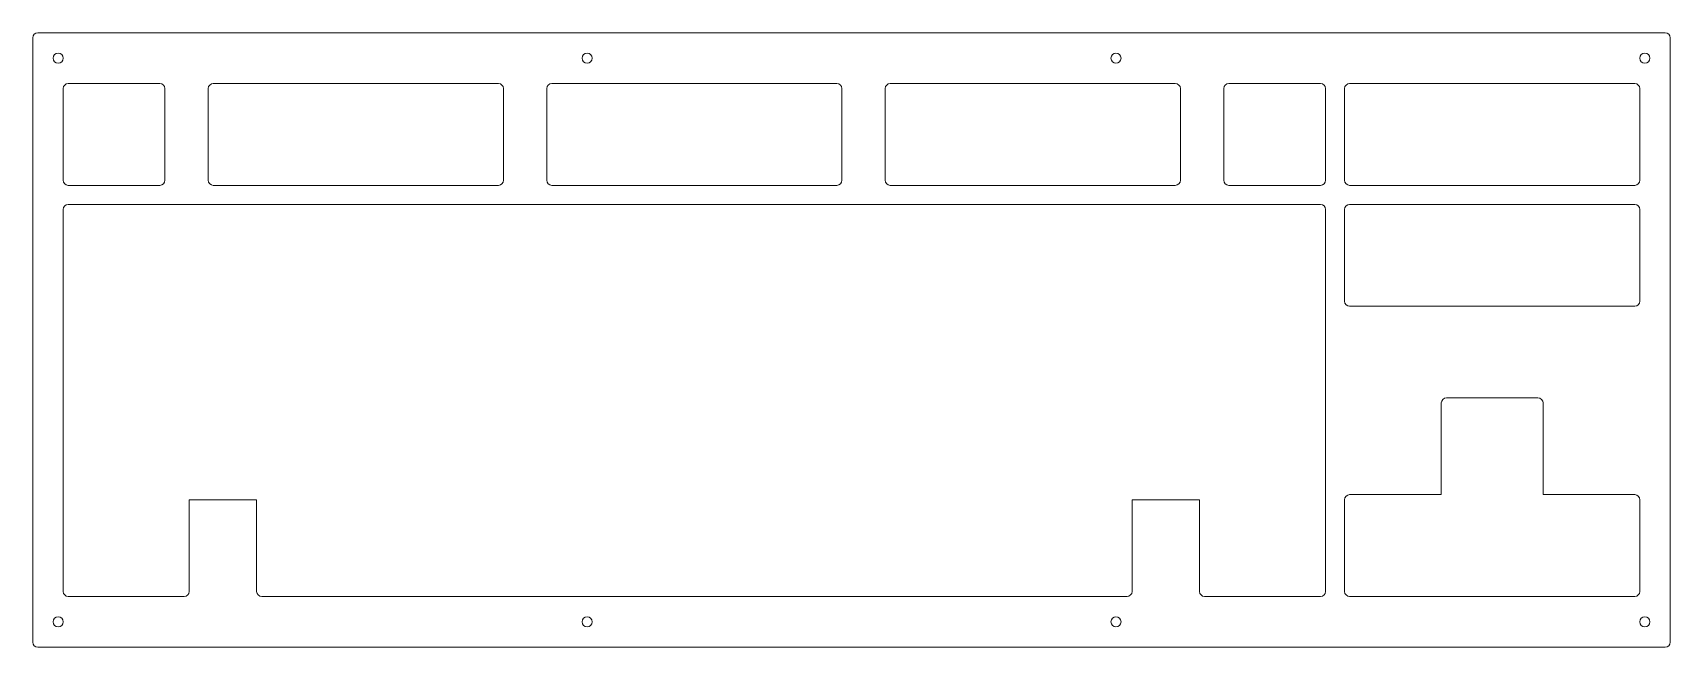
# Model space of a CAD drawing. Header units: millimetres. Extents: x -6 to 316, y -10 to 111.
import ezdxf

# ---------------------------------------------------------------- set-up
doc = ezdxf.new("R2010")
doc.units = ezdxf.units.MM
doc.header["$MEASUREMENT"] = 0
doc.layers.add('#1 Top', color=7, linetype='Continuous', lineweight=0)

msp = doc.modelspace()

# ---------------------------------------------------------------- linework, layer by layer
at = {"layer": '#1 Top', "color": 9, "lineweight": 18, "true_color": 0xbbbdbf}
for centre in [(-1.42, 105.58), (102.76, 105.58), (206.95, 105.58), (311.13, 105.58), (-1.42, -5.43), (102.76, -5.43), (206.95, -5.43), (311.13, -5.43)]:
    msp.add_circle(centre, 0.99, dxfattribs=at)
at = {"layer": '#1 Top', "color": 18, "lineweight": 18, "true_color": 0x000000}
for points, knots in [([(-6.43, 109.58), (-6.43, 109.58), (-6.43, -9.43), (-6.43, -9.43), (-6.43, -9.98), (-5.98, -10.43), (-5.43, -10.43), (-5.43, -10.43), (315.13, -10.43), (315.13, -10.43), (315.68, -10.43), (316.13, -9.98), (316.13, -9.43), (316.13, -9.43), (316.13, 109.58), (316.13, 109.58), (316.13, 110.13), (315.68, 110.58), (315.13, 110.58), (315.13, 110.58), (-5.43, 110.58), (-5.43, 110.58), (-5.98, 110.58), (-6.43, 110.13), (-6.43, 109.58)], [0, 0, 0, 0, 1, 1, 1, 2, 2, 2, 3, 3, 3, 4, 4, 4, 5, 5, 5, 6, 6, 6, 7, 7, 7, 8, 8, 8, 8]), ([(0.57, 100.58), (0.57, 100.58), (18.62, 100.58), (18.62, 100.58), (19.17, 100.58), (19.62, 100.13), (19.62, 99.58), (19.62, 99.58), (19.62, 81.53), (19.62, 81.53), (19.62, 80.98), (19.17, 80.53), (18.62, 80.53), (18.62, 80.53), (0.57, 80.53), (0.57, 80.53), (0.02, 80.53), (-0.43, 80.98), (-0.43, 81.53), (-0.43, 81.53), (-0.43, 99.58), (-0.43, 99.58), (-0.43, 100.13), (0.02, 100.58), (0.57, 100.58)], [0, 0, 0, 0, 1, 1, 1, 2, 2, 2, 3, 3, 3, 4, 4, 4, 5, 5, 5, 6, 6, 6, 7, 7, 7, 8, 8, 8, 8]), ([(29.14, 100.58), (29.14, 100.58), (85.29, 100.58), (85.29, 100.58), (85.85, 100.58), (86.29, 100.13), (86.29, 99.58), (86.29, 99.58), (86.29, 81.53), (86.29, 81.53), (86.29, 80.98), (85.85, 80.53), (85.29, 80.53), (85.29, 80.53), (29.14, 80.53), (29.14, 80.53), (28.59, 80.53), (28.14, 80.98), (28.14, 81.53), (28.14, 81.53), (28.14, 99.58), (28.14, 99.58), (28.14, 100.13), (28.59, 100.58), (29.14, 100.58)], [0, 0, 0, 0, 1, 1, 1, 2, 2, 2, 3, 3, 3, 4, 4, 4, 5, 5, 5, 6, 6, 6, 7, 7, 7, 8, 8, 8, 8]), ([(95.82, 100.58), (95.82, 100.58), (151.97, 100.58), (151.97, 100.58), (152.52, 100.58), (152.97, 100.13), (152.97, 99.58), (152.97, 99.58), (152.97, 81.53), (152.97, 81.53), (152.97, 80.98), (152.52, 80.53), (151.97, 80.53), (151.97, 80.53), (95.82, 80.53), (95.82, 80.53), (95.27, 80.53), (94.82, 80.98), (94.82, 81.53), (94.82, 81.53), (94.82, 99.58), (94.82, 99.58), (94.82, 100.13), (95.27, 100.58), (95.82, 100.58)], [0, 0, 0, 0, 1, 1, 1, 2, 2, 2, 3, 3, 3, 4, 4, 4, 5, 5, 5, 6, 6, 6, 7, 7, 7, 8, 8, 8, 8]), ([(162.49, 100.58), (162.49, 100.58), (218.64, 100.58), (218.64, 100.58), (219.2, 100.58), (219.64, 100.13), (219.64, 99.58), (219.64, 99.58), (219.64, 81.53), (219.64, 81.53), (219.64, 80.98), (219.2, 80.53), (218.64, 80.53), (218.64, 80.53), (162.49, 80.53), (162.49, 80.53), (161.94, 80.53), (161.49, 80.98), (161.49, 81.53), (161.49, 81.53), (161.49, 99.58), (161.49, 99.58), (161.49, 100.13), (161.94, 100.58), (162.49, 100.58)], [0, 0, 0, 0, 1, 1, 1, 2, 2, 2, 3, 3, 3, 4, 4, 4, 5, 5, 5, 6, 6, 6, 7, 7, 7, 8, 8, 8, 8]), ([(247.22, 80.53), (247.22, 80.53), (229.17, 80.53), (229.17, 80.53), (228.62, 80.53), (228.17, 80.98), (228.17, 81.53), (228.17, 81.53), (228.17, 99.58), (228.17, 99.58), (228.17, 100.13), (228.62, 100.58), (229.17, 100.58), (229.17, 100.58), (247.22, 100.58), (247.22, 100.58), (247.77, 100.58), (248.22, 100.13), (248.22, 99.58), (248.22, 99.58), (248.22, 81.53), (248.22, 81.53), (248.22, 80.98), (247.77, 80.53), (247.22, 80.53)], [0, 0, 0, 0, 1, 1, 1, 2, 2, 2, 3, 3, 3, 4, 4, 4, 5, 5, 5, 6, 6, 6, 7, 7, 7, 8, 8, 8, 8]), ([(309.13, 80.53), (309.13, 80.53), (252.98, 80.53), (252.98, 80.53), (252.43, 80.53), (251.98, 80.98), (251.98, 81.53), (251.98, 81.53), (251.98, 99.58), (251.98, 99.58), (251.98, 100.13), (252.43, 100.58), (252.98, 100.58), (252.98, 100.58), (309.13, 100.58), (309.13, 100.58), (309.68, 100.58), (310.13, 100.13), (310.13, 99.58), (310.13, 99.58), (310.13, 81.53), (310.13, 81.53), (310.13, 80.98), (309.68, 80.53), (309.13, 80.53)], [0, 0, 0, 0, 1, 1, 1, 2, 2, 2, 3, 3, 3, 4, 4, 4, 5, 5, 5, 6, 6, 6, 7, 7, 7, 8, 8, 8, 8]), ([(37.67, 0.57), (37.67, 0.57), (37.67, 18.62), (37.67, 18.62), (37.67, 18.62), (24.38, 18.62), (24.38, 18.62), (24.38, 18.62), (24.38, 0.57), (24.38, 0.57), (24.38, 0.02), (23.93, -0.43), (23.38, -0.43), (23.38, -0.43), (0.57, -0.43), (0.57, -0.43), (0.02, -0.43), (-0.43, 0.02), (-0.43, 0.57), (-0.43, 0.57), (-0.43, 19.62), (-0.43, 19.62), (-0.43, 19.62), (-0.43, 75.77), (-0.43, 75.77), (-0.43, 76.32), (0.02, 76.77), (0.57, 76.77), (0.57, 76.77), (247.22, 76.77), (247.22, 76.77), (247.77, 76.77), (248.22, 76.32), (248.22, 75.77), (248.22, 75.77), (248.22, 19.62), (248.22, 19.62), (248.22, 19.62), (248.22, 0.57), (248.22, 0.57), (248.22, 0.02), (247.77, -0.43), (247.22, -0.43), (247.22, -0.43), (224.41, -0.43), (224.41, -0.43), (223.85, -0.43), (223.41, 0.02), (223.41, 0.57), (223.41, 0.57), (223.41, 18.62), (223.41, 18.62), (223.41, 18.62), (210.12, 18.62), (210.12, 18.62), (210.12, 18.62), (210.12, 0.57), (210.12, 0.57), (210.12, 0.02), (209.67, -0.43), (209.12, -0.43), (209.12, -0.43), (38.67, -0.43), (38.67, -0.43), (38.12, -0.43), (37.67, 0.02), (37.67, 0.57)], [0, 0, 0, 0, 1, 1, 1, 2, 2, 2, 3, 3, 3, 4, 4, 4, 5, 5, 5, 6, 6, 6, 7, 7, 7, 8, 8, 8, 9, 9, 9, 10, 10, 10, 11, 11, 11, 12, 12, 12, 13, 13, 13, 14, 14, 14, 15, 15, 15, 16, 16, 16, 17, 17, 17, 18, 18, 18, 19, 19, 19, 20, 20, 20, 21, 21, 21, 22, 22, 22, 22]), ([(309.13, 56.72), (309.13, 56.72), (252.98, 56.72), (252.98, 56.72), (252.43, 56.72), (251.98, 57.17), (251.98, 57.72), (251.98, 57.72), (251.98, 75.77), (251.98, 75.77), (251.98, 76.32), (252.43, 76.77), (252.98, 76.77), (252.98, 76.77), (309.13, 76.77), (309.13, 76.77), (309.68, 76.77), (310.13, 76.32), (310.13, 75.77), (310.13, 75.77), (310.13, 57.72), (310.13, 57.72), (310.13, 57.17), (309.68, 56.72), (309.13, 56.72)], [0, 0, 0, 0, 1, 1, 1, 2, 2, 2, 3, 3, 3, 4, 4, 4, 5, 5, 5, 6, 6, 6, 7, 7, 7, 8, 8, 8, 8]), ([(310.13, 0.57), (310.13, 0.02), (309.68, -0.43), (309.13, -0.43), (309.13, -0.43), (291.08, -0.43), (291.08, -0.43), (291.08, -0.43), (290.08, -0.43), (290.08, -0.43), (290.08, -0.43), (272.03, -0.43), (272.03, -0.43), (272.03, -0.43), (271.03, -0.43), (271.03, -0.43), (271.03, -0.43), (252.98, -0.43), (252.98, -0.43), (252.43, -0.43), (251.98, 0.02), (251.98, 0.57), (251.98, 0.57), (251.98, 18.62), (251.98, 18.62), (251.98, 19.17), (252.43, 19.62), (252.98, 19.62), (252.98, 19.62), (271.03, 19.62), (271.03, 19.62), (271.03, 19.62), (271.03, 37.67), (271.03, 37.67), (271.03, 38.22), (271.48, 38.67), (272.03, 38.67), (272.03, 38.67), (290.08, 38.67), (290.08, 38.67), (290.63, 38.67), (291.08, 38.22), (291.08, 37.67), (291.08, 37.67), (291.08, 19.62), (291.08, 19.62), (291.08, 19.62), (309.13, 19.62), (309.13, 19.62), (309.68, 19.62), (310.13, 19.17), (310.13, 18.62), (310.13, 18.62), (310.13, 0.57), (310.13, 0.57)], [0, 0, 0, 0, 1, 1, 1, 2, 2, 2, 3, 3, 3, 4, 4, 4, 5, 5, 5, 6, 6, 6, 7, 7, 7, 8, 8, 8, 9, 9, 9, 10, 10, 10, 11, 11, 11, 12, 12, 12, 13, 13, 13, 14, 14, 14, 15, 15, 15, 16, 16, 16, 17, 17, 17, 18, 18, 18, 18])]:
    msp.add_open_spline(points, degree=3, knots=knots, dxfattribs=at)

doc.saveas('drawing.dxf')
